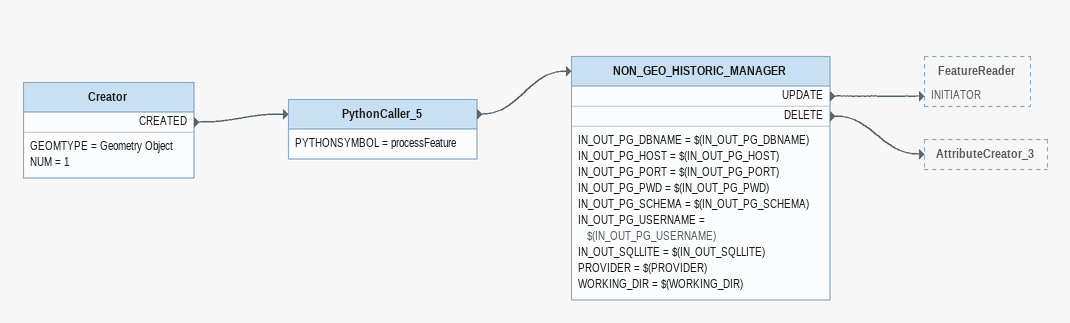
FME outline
Creator
    GEOMTYPE = Geometry Object
    NUM = 1
    CREATED -> PythonCaller_5
PythonCaller_5
    PYTHONSYMBOL = processFeature
    -> NON_GEO_HISTORIC_MANAGER
NON_GEO_HISTORIC_MANAGER
    IN_OUT_PG_DBNAME = $(IN_OUT_PG_DBNAME)
    IN_OUT_PG_HOST = $(IN_OUT_PG_HOST)
    IN_OUT_PG_PORT = $(IN_OUT_PG_PORT)
    IN_OUT_PG_PWD = $(IN_OUT_PG_PWD)
    IN_OUT_PG_SCHEMA = $(IN_OUT_PG_SCHEMA)
    IN_OUT_PG_USERNAME = $(IN_OUT_PG_USERNAME)
    IN_OUT_SQLLITE = $(IN_OUT_SQLLITE)
    PROVIDER = $(PROVIDER)
    WORKING_DIR = $(WORKING_DIR)
    UPDATE -> FeatureReader [INITIATOR]
    DELETE -> AttributeCreator_3
